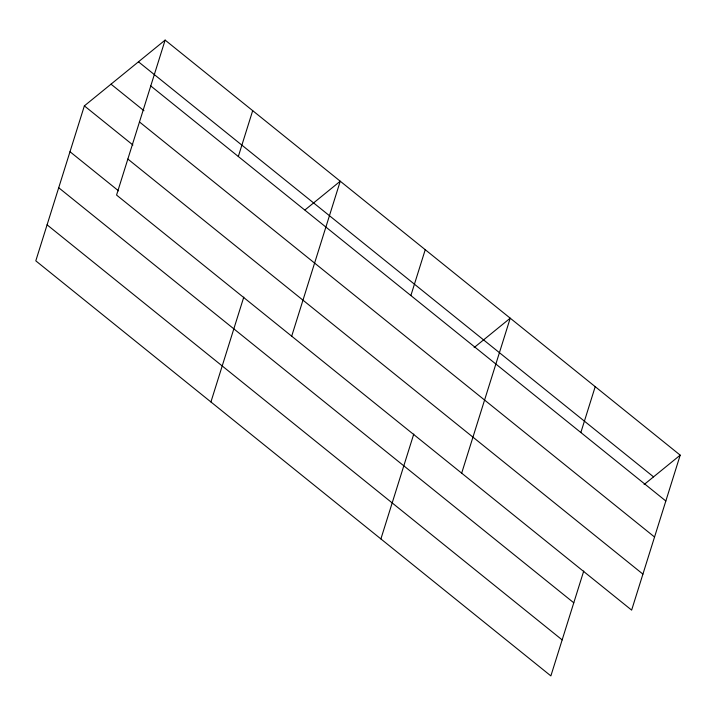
<?xml version="1.0" encoding="UTF-8"?>
<svg xmlns="http://www.w3.org/2000/svg" width="716" height="716" viewBox="0 0 716 716"><rect width="100%" height="100%" fill="white"/><g stroke="black" fill="none" stroke-linecap="round" stroke-linejoin="round"><path stroke-width="1.07" d="M165.127 40.096L116.565 195.065L631.637 610.122L680.2 455.152L165.127 40.096L84.363 105.879L35.8 260.848L550.873 675.904L583.737 571.028M238.321 156.509L252.694 110.658M210.925 401.962L243.789 297.086M291.689 336.18L340.252 181.22L305.016 209.913M410.868 295.556L425.241 249.705M380.894 538.933L413.767 434.057M461.668 473.151L510.231 318.19L474.135 347.582M580.846 432.527L595.211 386.667M644.105 484.553L680.2 455.152M138.474 61.809L653.547 476.865M150.763 85.947L665.835 501.003M111.016 84.175L143.961 110.72M139.477 121.953L654.549 537.018M84.363 105.879L132.907 144.999M127.851 159.05L642.923 574.116M69.998 151.729L118.543 190.85M58.712 187.735L573.784 602.8M47.086 224.833L562.158 639.898"/></g></svg>
